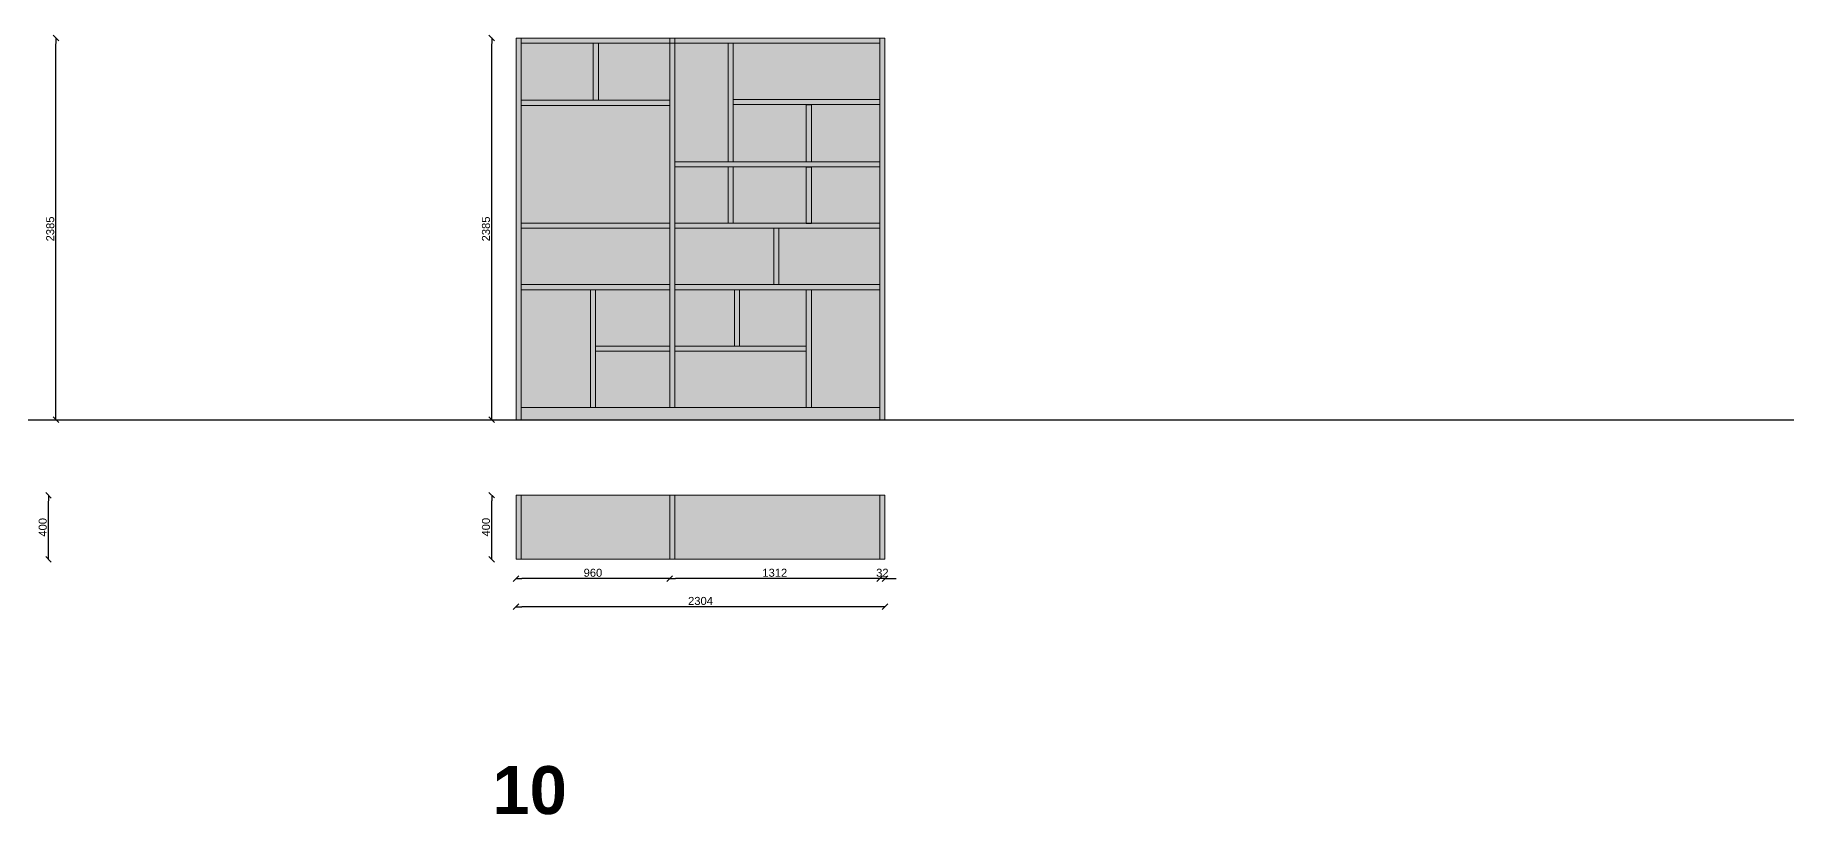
# Model space of a CAD drawing. Header units: inches. Extents: x -2150 to 187520, y -61540 to -22885.
# Drawn here: x 157920 to 168906, y -32443 to -27573 of the extents above; entities that cross this region are included whole.
import ezdxf

# ---------------------------------------------------------------- set-up
doc = ezdxf.new("R2010")
doc.units = ezdxf.units.IN
doc.header["$MEASUREMENT"] = 0
doc.layers.add('Linee arredi', color=3, linetype='Continuous', lineweight=20)
doc.layers.add('Quote', color=5, linetype='Continuous')
doc.styles.add('Arial', font='Arial.ttf')
doc.styles.add('Arial (bold)', font='Arial Bold.ttf')
doc.dimstyles.new('M&C_quote arredo', dxfattribs={"dimtxt": 50, "dimasz": 35.34668, "dimexe": 0, "dimexo": 0, "dimgap": 10, "dimtad": 1, "dimdec": 0, "dimtxsty": 'Arial', "dimblk": 'VW_SLASH', "dimcen": 0, "dimse1": 1, "dimse2": 1, "dimazin": 0, "dimtfac": 1, "dimtdec": 0, "dimtix": 1, "dimtmove": 0, "dimatfit": 0, "dimldrblk": 'VW_SLASH', "dimfxl": 0, "dimfxlon": 1, "dimfrac": 2, "dimtolj": 1, "dimarcsym": 0})

# ---------------------------------------------------------------- blocks, each defined once
blk = doc.blocks.new('VW_SLASH')
at = {"color": 0, "linetype": 'ByBlock', "lineweight": -2, "transparency": 16777216}
blk.add_line((0, 0), (-1, 0), dxfattribs=at)
at = {"color": 0, "linetype": 'Continuous', "lineweight": -2, "transparency": 16777216, "flags": 128}
blk.add_lwpolyline([(0.5, 0.5), (-0.5, -0.5)], dxfattribs=at)
blk = doc.blocks.new('*D673')
at = {"layer": 'Defpoints', "color": 0, "transparency": 16777216}
for p in [(160772, -27590), (160924, -27590), (160924, -29975)]:
    blk.add_point(p, dxfattribs=at)
at = {"layer": 'Quote', "color": 0, "lineweight": -2, "transparency": 16777216}
blk.add_line((160772, -29940), (160772, -27626), dxfattribs=at)
at = {"layer": 'Quote', "color": 0, "lineweight": -2, "transparency": 16777216, "xscale": 35.3466796875, "yscale": 35.3466796875, "zscale": 35.3466796875}
for p, rotation in [((160772, -27590), 90), ((160772, -29975), 270)]:
    blk.add_blockref('VW_SLASH', p, dxfattribs=dict(at, rotation=rotation))
at = {"layer": 'Quote', "color": 0, "transparency": 16777216, "insert": (160736, -28783), "char_height": 50, "attachment_point": 5, "rotation": 90, "style": 'Arial'}
blk.add_mtext('\\A1;2385', dxfattribs=at)
blk = doc.blocks.new('*D674')
at = {"layer": 'Defpoints', "color": 0, "transparency": 16777216}
for p in [(160772, -30446), (160924, -30446), (160924, -30846)]:
    blk.add_point(p, dxfattribs=at)
at = {"layer": 'Quote', "color": 0, "lineweight": -2, "transparency": 16777216}
blk.add_line((160772, -30811), (160772, -30482), dxfattribs=at)
at = {"layer": 'Quote', "color": 0, "lineweight": -2, "transparency": 16777216, "xscale": 35.3466796875, "yscale": 35.3466796875, "zscale": 35.3466796875}
for p, rotation in [((160772, -30446), 90), ((160772, -30846), 270)]:
    blk.add_blockref('VW_SLASH', p, dxfattribs=dict(at, rotation=rotation))
at = {"layer": 'Quote', "color": 0, "transparency": 16777216, "insert": (160736, -30646), "char_height": 50, "attachment_point": 5, "rotation": 90, "style": 'Arial'}
blk.add_mtext('\\A1;400', dxfattribs=at)
blk = doc.blocks.new('*D675')
at = {"layer": 'Defpoints', "color": 0, "transparency": 16777216}
for p in [(160924, -30871), (163228, -30871), (160924, -31143)]:
    blk.add_point(p, dxfattribs=at)
at = {"layer": 'Quote', "color": 0, "lineweight": -2, "transparency": 16777216}
blk.add_line((163193, -31143), (160959, -31143), dxfattribs=at)
at = {"layer": 'Quote', "color": 0, "lineweight": -2, "transparency": 16777216, "xscale": 35.3466796875, "yscale": 35.3466796875, "zscale": 35.3466796875, "rotation": 180}
blk.add_blockref('VW_SLASH', (160924, -31143), dxfattribs=at)
at = {"layer": 'Quote', "color": 0, "lineweight": -2, "transparency": 16777216, "xscale": 35.3466796875, "yscale": 35.3466796875, "zscale": 35.3466796875}
blk.add_blockref('VW_SLASH', (163228, -31143), dxfattribs=at)
at = {"layer": 'Quote', "color": 0, "transparency": 16777216, "insert": (162076, -31107), "char_height": 50, "attachment_point": 5, "style": 'Arial'}
blk.add_mtext('\\A1;2304', dxfattribs=at)
blk = doc.blocks.new('*D684')
at = {"layer": 'Defpoints', "color": 0, "transparency": 16777216}
for p in [(160924, -30846), (161884, -30846), (160924, -30967)]:
    blk.add_point(p, dxfattribs=at)
at = {"layer": 'Quote', "color": 0, "lineweight": -2, "transparency": 16777216}
blk.add_line((161849, -30967), (160959, -30967), dxfattribs=at)
at = {"layer": 'Quote', "color": 0, "lineweight": -2, "transparency": 16777216, "xscale": 35.3466796875, "yscale": 35.3466796875, "zscale": 35.3466796875, "rotation": 180}
blk.add_blockref('VW_SLASH', (160924, -30967), dxfattribs=at)
at = {"layer": 'Quote', "color": 0, "lineweight": -2, "transparency": 16777216, "xscale": 35.3466796875, "yscale": 35.3466796875, "zscale": 35.3466796875}
blk.add_blockref('VW_SLASH', (161884, -30967), dxfattribs=at)
at = {"layer": 'Quote', "color": 0, "transparency": 16777216, "insert": (161404, -30931), "char_height": 50, "attachment_point": 5, "style": 'Arial'}
blk.add_mtext('\\A1;960', dxfattribs=at)
blk = doc.blocks.new('*D685')
at = {"layer": 'Defpoints', "color": 0, "transparency": 16777216}
for p in [(161884, -30846), (163196, -30846), (161884, -30967)]:
    blk.add_point(p, dxfattribs=at)
at = {"layer": 'Quote', "color": 0, "lineweight": -2, "transparency": 16777216}
blk.add_line((163161, -30967), (161919, -30967), dxfattribs=at)
at = {"layer": 'Quote', "color": 0, "lineweight": -2, "transparency": 16777216, "xscale": 35.3466796875, "yscale": 35.3466796875, "zscale": 35.3466796875, "rotation": 180}
blk.add_blockref('VW_SLASH', (161884, -30967), dxfattribs=at)
at = {"layer": 'Quote', "color": 0, "lineweight": -2, "transparency": 16777216, "xscale": 35.3466796875, "yscale": 35.3466796875, "zscale": 35.3466796875}
blk.add_blockref('VW_SLASH', (163196, -30967), dxfattribs=at)
at = {"layer": 'Quote', "color": 0, "transparency": 16777216, "insert": (162540, -30931), "char_height": 50, "attachment_point": 5, "style": 'Arial'}
blk.add_mtext('\\A1;1312', dxfattribs=at)
blk = doc.blocks.new('*D686')
at = {"layer": 'Defpoints', "color": 0, "transparency": 16777216}
for p in [(163196, -30846), (163228, -30846), (163196, -30967)]:
    blk.add_point(p, dxfattribs=at)
at = {"layer": 'Quote', "color": 0, "lineweight": -2, "transparency": 16777216}
for p, q in [((163161, -30967), (163125, -30967)), ((163228, -30967), (163196, -30967)), ((163263, -30967), (163299, -30967))]:
    blk.add_line(p, q, dxfattribs=at)
at = {"layer": 'Quote', "color": 0, "lineweight": -2, "transparency": 16777216, "xscale": 35.3466796875, "yscale": 35.3466796875, "zscale": 35.3466796875}
blk.add_blockref('VW_SLASH', (163196, -30967), dxfattribs=at)
at = {"layer": 'Quote', "color": 0, "lineweight": -2, "transparency": 16777216, "xscale": 35.3466796875, "yscale": 35.3466796875, "zscale": 35.3466796875, "rotation": 180}
blk.add_blockref('VW_SLASH', (163228, -30967), dxfattribs=at)
at = {"layer": 'Quote', "color": 0, "transparency": 16777216, "insert": (163212, -30931), "char_height": 50, "attachment_point": 5, "style": 'Arial'}
blk.add_mtext('\\A1;32', dxfattribs=at)
blk = doc.blocks.new('*D719')
at = {"layer": 'Defpoints', "color": 0, "transparency": 16777216}
for p in [(157829, -27590), (158049, -27590), (158661, -29975)]:
    blk.add_point(p, dxfattribs=at)
at = {"layer": 'Quote', "color": 0, "lineweight": -2, "transparency": 16777216}
blk.add_line((158049, -29940), (158049, -27626), dxfattribs=at)
at = {"layer": 'Quote', "color": 0, "lineweight": -2, "transparency": 16777216, "xscale": 35.3466796875, "yscale": 35.3466796875, "zscale": 35.3466796875}
for p, rotation in [((158049, -27590), 90), ((158049, -29975), 270)]:
    blk.add_blockref('VW_SLASH', p, dxfattribs=dict(at, rotation=rotation))
at = {"layer": 'Quote', "color": 0, "transparency": 16777216, "insert": (158014, -28783), "char_height": 50, "attachment_point": 5, "rotation": 90, "style": 'Arial'}
blk.add_mtext('\\A1;2385', dxfattribs=at)
blk = doc.blocks.new('*D723')
at = {"layer": 'Defpoints', "color": 0, "transparency": 16777216}
for p in [(157829, -30447), (158003, -30447), (157829, -30847)]:
    blk.add_point(p, dxfattribs=at)
at = {"layer": 'Quote', "color": 0, "lineweight": -2, "transparency": 16777216}
blk.add_line((158003, -30812), (158003, -30483), dxfattribs=at)
at = {"layer": 'Quote', "color": 0, "lineweight": -2, "transparency": 16777216, "xscale": 35.3466796875, "yscale": 35.3466796875, "zscale": 35.3466796875}
for p, rotation in [((158003, -30447), 90), ((158003, -30847), 270)]:
    blk.add_blockref('VW_SLASH', p, dxfattribs=dict(at, rotation=rotation))
at = {"layer": 'Quote', "color": 0, "transparency": 16777216, "insert": (157967, -30647), "char_height": 50, "attachment_point": 5, "rotation": 90, "style": 'Arial'}
blk.add_mtext('\\A1;400', dxfattribs=at)

msp = doc.modelspace()

# ---------------------------------------------------------------- hatches: boundary and pattern name
at = {"layer": 'Linee arredi'}
h = msp.add_hatch(color=7, dxfattribs=at)
h.dxf.hatch_style = 1
h.paths.add_polyline_path([(160923.9, -27590.2), (160955.9, -27590.2), (160955.9, -29975.2), (160923.9, -29975.2)])
h = msp.add_hatch(color=7, dxfattribs=at)
h.dxf.hatch_style = 1
h.paths.add_polyline_path([(160955.9, -27622.2), (160955.9, -27590.2), (163195.9, -27590.2), (163195.9, -27622.2)])
h = msp.add_hatch(color=254, dxfattribs=at)
h.dxf.hatch_style = 1
h.paths.add_polyline_path([(161405.9, -27622.2), (160955.9, -27622.2), (160955.9, -27979.1), (161405.9, -27979.1)])
h.paths.add_polyline_path([(161883.9, -27979.1), (161883.9, -27622.2), (161437.9, -27622.2), (161437.9, -27979.1)])
h.paths.add_polyline_path([(161883.9, -28011.1), (160955.9, -28011.1), (160955.9, -28747), (161883.9, -28747)])
h.paths.add_polyline_path([(161883.9, -29131), (161883.9, -28779), (160955.9, -28779), (160955.9, -29131)])
h.paths.add_polyline_path([(160955.9, -29899.2), (161387.9, -29899.2), (161387.9, -29163), (160955.9, -29163)])
h.paths.add_polyline_path([(161419.9, -29514.9), (161883.9, -29514.9), (161883.9, -29163), (161419.9, -29163)])
h.paths.add_polyline_path([(161419.9, -29546.9), (161419.9, -29899.2), (161883.9, -29899.2), (161883.9, -29546.9)])
h.paths.add_polyline_path([(162736.9, -29899.2), (162736.9, -29546.9), (161915.9, -29546.9), (161915.9, -29899.2)])
h.paths.add_polyline_path([(162288.4, -29514.9), (162288.4, -29163), (161915.9, -29163), (161915.9, -29514.9)])
h.paths.add_polyline_path([(162320.4, -29514.9), (162736.9, -29514.9), (162736.9, -29163), (162320.4, -29163)])
h.paths.add_polyline_path([(163195.9, -29163), (162768.9, -29163), (162768.9, -29899.2), (163195.9, -29899.2)])
h.paths.add_polyline_path([(163195.9, -29131), (163195.9, -28779), (162565.9, -28779), (162565.9, -29131)])
h.paths.add_polyline_path([(161915.9, -28779), (161915.9, -29131), (162533.9, -29131), (162533.9, -28779)])
h.paths.add_polyline_path([(161915.9, -28747), (162248.6, -28747), (162248.6, -28395.1), (161915.9, -28395.1)])
h.paths.add_polyline_path([(161915.9, -28363.1), (162248.6, -28363.1), (162248.6, -27622.2), (161915.9, -27622.2)])
h.paths.add_polyline_path([(163195.9, -27973.7), (163195.9, -27622.2), (162280.6, -27622.2), (162280.6, -27973.7)])
h.paths.add_polyline_path([(162736.9, -28363.1), (162736.9, -28005.7), (162280.6, -28005.7), (162280.6, -28363.1)])
h.paths.add_polyline_path([(162768.9, -28363.1), (163195.9, -28363.1), (163195.9, -28005.7), (162768.9, -28005.7)])
h.paths.add_polyline_path([(163195.9, -28747), (163195.9, -28395.1), (162768.9, -28395.1), (162768.9, -28747)])
h.paths.add_polyline_path([(162736.9, -28747), (162736.9, -28395.1), (162280.6, -28395.1), (162280.6, -28747)])
h = msp.add_hatch(color=7, dxfattribs=at)
h.dxf.hatch_style = 1
h.paths.add_polyline_path([(161405.9, -27622.2), (161437.9, -27622.2), (161437.9, -27979.1), (161405.9, -27979.1)])
h = msp.add_hatch(color=7, dxfattribs=at)
h.dxf.hatch_style = 1
h.paths.add_polyline_path([(161883.9, -27590.2), (161915.9, -27590.2), (161915.9, -29899.2), (161883.9, -29899.2)])
h = msp.add_hatch(color=7, dxfattribs=at)
h.dxf.hatch_style = 1
h.paths.add_polyline_path([(162248.6, -27622.2), (162280.6, -27622.2), (162280.6, -28363.5), (162248.6, -28363.5)])
h = msp.add_hatch(color=7, dxfattribs=at)
h.dxf.hatch_style = 1
h.paths.add_polyline_path([(163195.9, -27590.2), (163227.9, -27590.2), (163227.9, -29975.2), (163195.9, -29975.2)])
h = msp.add_hatch(color=7, dxfattribs=at)
h.dxf.hatch_style = 1
h.paths.add_polyline_path([(160955.9, -28011.1), (160955.9, -27979.1), (161883.9, -27979.1), (161883.9, -28011.1)])
h = msp.add_hatch(color=7, dxfattribs=at)
h.dxf.hatch_style = 1
h.paths.add_polyline_path([(162280.6, -28005.7), (162280.6, -27973.7), (163195.9, -27973.7), (163195.9, -28005.7)])
h = msp.add_hatch(color=7, dxfattribs=at)
h.dxf.hatch_style = 1
h.paths.add_polyline_path([(162736.9, -28006.8), (162768.9, -28006.8), (162768.9, -28363.4), (162736.9, -28363.4)])
h = msp.add_hatch(color=7, dxfattribs=at)
h.dxf.hatch_style = 1
h.paths.add_polyline_path([(161915.9, -28395.1), (161915.9, -28363.1), (163195.9, -28363.1), (163195.9, -28395.1)])
h = msp.add_hatch(color=7, dxfattribs=at)
h.dxf.hatch_style = 1
h.paths.add_polyline_path([(162248.6, -28395.1), (162280.6, -28395.1), (162280.6, -28747), (162248.6, -28747)])
h = msp.add_hatch(color=7, dxfattribs=at)
h.dxf.hatch_style = 1
h.paths.add_polyline_path([(162736.9, -28396.2), (162768.9, -28396.2), (162768.9, -28748.1), (162736.9, -28748.1)])
h = msp.add_hatch(color=7, dxfattribs=at)
h.dxf.hatch_style = 1
h.paths.add_polyline_path([(160955.9, -28779), (160955.9, -28747), (161883.9, -28747), (161883.9, -28779)])
h = msp.add_hatch(color=7, dxfattribs=at)
h.dxf.hatch_style = 1
h.paths.add_polyline_path([(161915.9, -28779), (161915.9, -28747), (163195.9, -28747), (163195.9, -28779)])
h = msp.add_hatch(color=7, dxfattribs=at)
h.dxf.hatch_style = 1
h.paths.add_polyline_path([(162533.9, -28779), (162565.9, -28779), (162565.9, -29131), (162533.9, -29131)])
h = msp.add_hatch(color=7, dxfattribs=at)
h.dxf.hatch_style = 1
h.paths.add_polyline_path([(160955.9, -29163), (160955.9, -29131), (161883.9, -29131), (161883.9, -29163)])
h = msp.add_hatch(color=7, dxfattribs=at)
h.dxf.hatch_style = 1
h.paths.add_polyline_path([(161387.9, -29163.3), (161419.9, -29163.3), (161419.9, -29899.2), (161387.9, -29899.2)])
h = msp.add_hatch(color=7, dxfattribs=at)
h.dxf.hatch_style = 1
h.paths.add_polyline_path([(161915.9, -29163), (161915.9, -29131), (163195.9, -29131), (163195.9, -29163)])
h = msp.add_hatch(color=7, dxfattribs=at)
h.dxf.hatch_style = 1
h.paths.add_polyline_path([(162288.4, -29163), (162320.4, -29163), (162320.4, -29514.9), (162288.4, -29514.9)])
h = msp.add_hatch(color=7, dxfattribs=at)
h.dxf.hatch_style = 1
h.paths.add_polyline_path([(162736.9, -29163), (162768.9, -29163), (162768.9, -29899.2), (162736.9, -29899.2)])
h = msp.add_hatch(color=7, dxfattribs=at)
h.dxf.hatch_style = 1
h.paths.add_polyline_path([(161419.9, -29546.9), (161419.9, -29514.9), (161883.9, -29514.9), (161883.9, -29546.9)])
h = msp.add_hatch(color=7, dxfattribs=at)
h.dxf.hatch_style = 1
h.paths.add_polyline_path([(161915.9, -29546.9), (161915.9, -29514.9), (162736.9, -29514.9), (162736.9, -29546.9)])
h = msp.add_hatch(color=7, dxfattribs=at)
h.dxf.hatch_style = 1
h.paths.add_polyline_path([(160955.9, -29975.2), (160955.9, -29899.2), (163195.9, -29899.2), (163195.9, -29975.2)])
h = msp.add_hatch(color=7, dxfattribs=at)
h.dxf.hatch_style = 1
h.paths.add_polyline_path([(160955.9, -30446.2), (160923.9, -30446.2), (160923.9, -30846.2), (160955.9, -30846.2)])
h.paths.add_polyline_path([(161883.9, -30446.2), (160955.9, -30446.2), (160955.9, -30846.2), (161883.9, -30846.2)])
h.paths.add_polyline_path([(161915.9, -30446.2), (161883.9, -30446.2), (161883.9, -30846.2), (161915.9, -30846.2)])
h.paths.add_polyline_path([(163195.9, -30446.2), (161915.9, -30446.2), (161915.9, -30846.2), (163195.9, -30846.2)])
h.paths.add_polyline_path([(163227.9, -30446.2), (163195.9, -30446.2), (163195.9, -30846.2), (163227.9, -30846.2)])

# ---------------------------------------------------------------- linework, layer by layer
msp.add_line((108374, -29975.2), (168905.9, -29975.2))
at = {"layer": 'Linee arredi', "linetype": 'Continuous', "lineweight": 15, "transparency": 33554687, "flags": 128}
for points in [[(160923.9, -27590.2), (160955.9, -27590.2), (160955.9, -29975.2), (160923.9, -29975.2)], [(160955.9, -27622.2), (160955.9, -27590.2), (163195.9, -27590.2), (163195.9, -27622.2)], [(161405.9, -27622.2), (161437.9, -27622.2), (161437.9, -27979.1), (161405.9, -27979.1)], [(161883.9, -27590.2), (161915.9, -27590.2), (161915.9, -29899.2), (161883.9, -29899.2)], [(162248.6, -27622.2), (162280.6, -27622.2), (162280.6, -28363.5), (162248.6, -28363.5)], [(163195.9, -27590.2), (163227.9, -27590.2), (163227.9, -29975.2), (163195.9, -29975.2)], [(160955.9, -28011.1), (160955.9, -27979.1), (161883.9, -27979.1), (161883.9, -28011.1)], [(162280.6, -28005.7), (162280.6, -27973.7), (163195.9, -27973.7), (163195.9, -28005.7)], [(162736.9, -28006.8), (162768.9, -28006.8), (162768.9, -28363.4), (162736.9, -28363.4)], [(161915.9, -28395.1), (161915.9, -28363.1), (163195.9, -28363.1), (163195.9, -28395.1)], [(162248.6, -28395.1), (162280.6, -28395.1), (162280.6, -28747), (162248.6, -28747)], [(162736.9, -28396.2), (162768.9, -28396.2), (162768.9, -28748.1), (162736.9, -28748.1)], [(160955.9, -28779), (160955.9, -28747), (161883.9, -28747), (161883.9, -28779)], [(161915.9, -28779), (161915.9, -28747), (163195.9, -28747), (163195.9, -28779)], [(162533.9, -28779), (162565.9, -28779), (162565.9, -29131), (162533.9, -29131)], [(160955.9, -29163), (160955.9, -29131), (161883.9, -29131), (161883.9, -29163)], [(161387.9, -29163.3), (161419.9, -29163.3), (161419.9, -29899.2), (161387.9, -29899.2)], [(161915.9, -29163), (161915.9, -29131), (163195.9, -29131), (163195.9, -29163)], [(162288.4, -29163), (162320.4, -29163), (162320.4, -29514.9), (162288.4, -29514.9)], [(162736.9, -29163), (162768.9, -29163), (162768.9, -29899.2), (162736.9, -29899.2)], [(161419.9, -29546.9), (161419.9, -29514.9), (161883.9, -29514.9), (161883.9, -29546.9)], [(161915.9, -29546.9), (161915.9, -29514.9), (162736.9, -29514.9), (162736.9, -29546.9)], [(160955.9, -29975.2), (160955.9, -29899.2), (163195.9, -29899.2), (163195.9, -29975.2)], [(160923.9, -30446.2), (160955.9, -30446.2), (160955.9, -30846.2), (160923.9, -30846.2)], [(160955.9, -30446.2), (161883.9, -30446.2), (161883.9, -30846.2), (160955.9, -30846.2)], [(161883.9, -30446.2), (161915.9, -30446.2), (161915.9, -30846.2), (161883.9, -30846.2)], [(161915.9, -30446.2), (163195.9, -30446.2), (163195.9, -30846.2), (161915.9, -30846.2)], [(163195.9, -30446.2), (163227.9, -30446.2), (163227.9, -30846.2), (163195.9, -30846.2)]]:
    msp.add_lwpolyline(points, close=True, dxfattribs=at)

# ---------------------------------------------------------------- texts
at = {"layer": 'Linee arredi', "transparency": 33554687, "insert": (160775.4, -32442.9), "char_height": 300, "attachment_point": 7, "line_spacing_factor": 1.006858, "style": 'Arial (bold)'}
msp.add_mtext('10', dxfattribs=at)

# ---------------------------------------------------------------- dimensions: what is measured, and where the dimension line sits
at = {"layer": 'Quote', "color": 7}
for base, p1, p2, picture, middle in [((158049.4, -27590.2), (158661.3, -29975.2), (157829.4, -27590.2), '*D719', (158013.8, -28782.7)), ((160772, -27590.2), (160923.9, -29975.2), (160923.9, -27590.2), '*D673', (160736.4, -28782.7)), ((158002.6, -30447.2), (157829.4, -30847.2), (157829.4, -30447.2), '*D723', (157967, -30647.2)), ((160772, -30446.2), (160923.9, -30846.2), (160923.9, -30446.2), '*D674', (160736.4, -30646.2))]:
    dim = msp.add_linear_dim(base=base, p1=p1, p2=p2, angle=270, dimstyle='M&C_quote arredo', override={"dimpost": '<>', "dimtmove": 1}, dxfattribs=at)
    dim.commit()
    dim.dimension.update_dxf_attribs({"geometry": picture, "text_midpoint": middle})
for base, p1, p2, picture, middle in [((160923.9, -30966.8), (161883.9, -30846.2), (160923.9, -30846.2), '*D684', (161403.9, -30931.3)), ((160923.9, -31142.7), (163227.9, -30870.8), (160923.9, -30870.8), '*D675', (162075.9, -31107.1)), ((161883.9, -30966.8), (163195.9, -30846.2), (161883.9, -30846.2), '*D685', (162539.9, -30931.3)), ((163195.9, -30966.8), (163227.9, -30846.2), (163195.9, -30846.2), '*D686', (163211.9, -30931.3))]:
    dim = msp.add_linear_dim(base=base, p1=p1, p2=p2, dimstyle='M&C_quote arredo', override={"dimpost": '<>', "dimtmove": 1}, dxfattribs=at)
    dim.commit()
    dim.dimension.update_dxf_attribs({"geometry": picture, "text_midpoint": middle})

doc.saveas('drawing.dxf')
